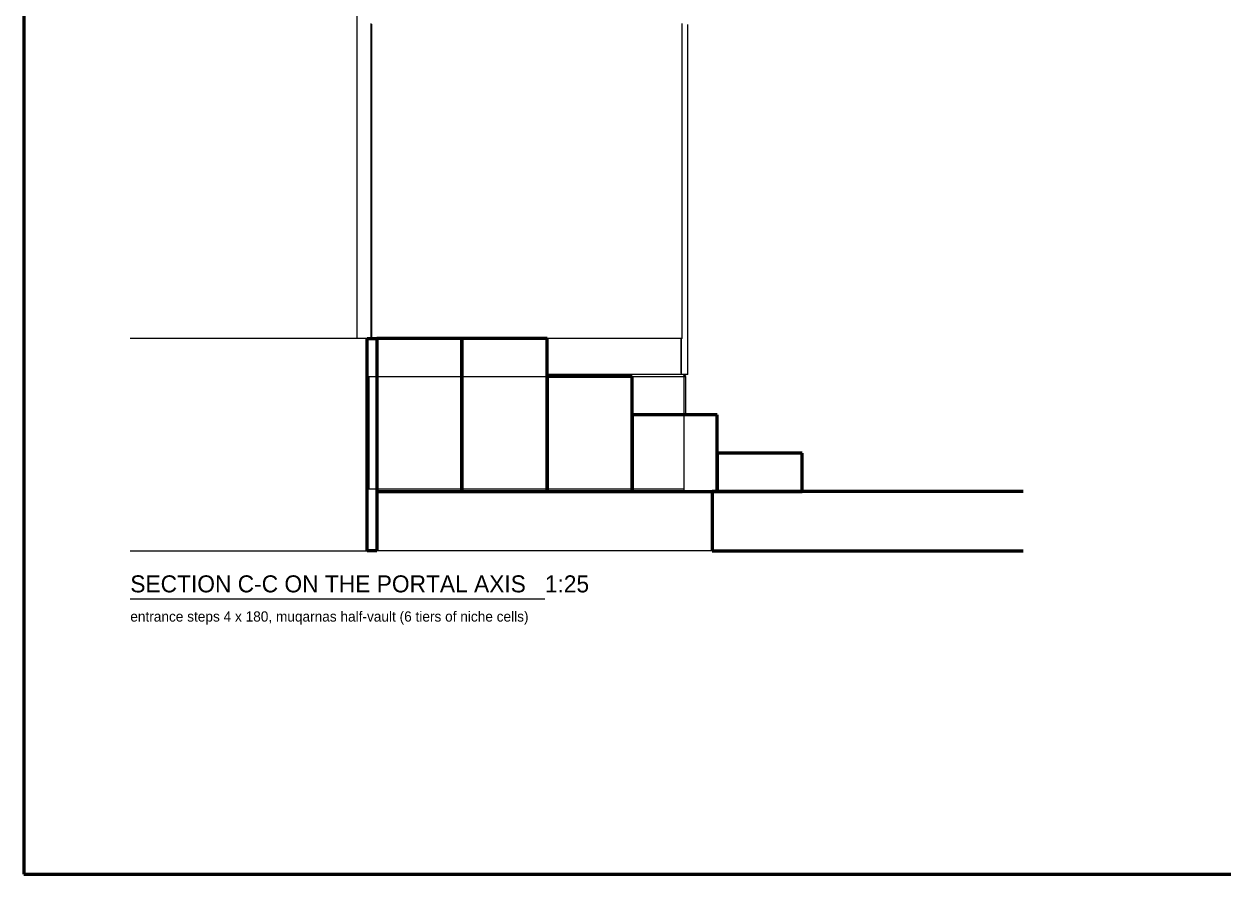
# Model space of a CAD drawing. Header units: metres. Extents: x 10 to 831, y 10 to 584.
# Drawn here: x 10 to 235.6, y 10 to 170 of the extents above; entities that cross this region are included whole.
import ezdxf

# ---------------------------------------------------------------- set-up
doc = ezdxf.new("R2010")
doc.units = ezdxf.units.M
for name, color, linetype, lineweight in [('CUT', 7, 'Continuous', 50), ('FRAME', 7, 'Continuous', 50), ('TXT', 7, 'Continuous', 18), ('VIS', 8, 'Continuous', 13)]:
    doc.layers.add(name, color=color, linetype=linetype, lineweight=lineweight)

msp = doc.modelspace()

# ---------------------------------------------------------------- linework, layer by layer
at = {"layer": 'CUT'}
for p, q in [((74.54, 110.8), (76.396, 110.8)), ((74.54, 70.8), (74.54, 110.8)), ((92.396, 110.8), (76.396, 110.8)), ((76.396, 110.8), (76.396, 82)), ((76.396, 110.8), (76.396, 70.8)), ((92.396, 82), (92.396, 110.8)), ((108.396, 110.8), (92.396, 110.8)), ((92.396, 110.8), (92.396, 82)), ((108.396, 82), (108.396, 110.8)), ((124.396, 103.6), (108.396, 103.6)), ((108.396, 103.6), (108.396, 82)), ((124.396, 82), (124.396, 103.6)), ((140.396, 96.4), (124.396, 96.4)), ((124.396, 96.4), (124.396, 82)), ((140.396, 82), (140.396, 96.4)), ((156.396, 89.2), (140.396, 89.2)), ((140.396, 89.2), (140.396, 82)), ((156.396, 82), (156.396, 89.2)), ((76.396, 82), (92.396, 82)), ((92.396, 82), (108.396, 82)), ((108.396, 82), (124.396, 82)), ((124.396, 82), (140.396, 82)), ((198, 82), (139.4696, 82)), ((139.4696, 82), (139.4696, 70.8)), ((140.396, 82), (156.396, 82)), ((76.396, 70.8), (74.54, 70.8)), ((139.4696, 70.8), (198, 70.8))]:
    msp.add_line(p, q, dxfattribs=at)
at = {"layer": 'FRAME'}
msp.add_lwpolyline([(10, 10), (831, 10), (831, 584), (10, 584), (10, 10)], close=True, dxfattribs=at)
at = {"layer": 'TXT'}
msp.add_line((30, 61.8), (108, 61.8), dxfattribs=at)
at = {"layer": 'VIS'}
for p, q in [((72.66, 110.96), (72.66, 202.04)), ((75.262, 170), (75.262, 110.84)), ((75.3408, 110.8), (75.3408, 170.04)), ((75.4, 169.9196), (75.4, 110.8)), ((133.8, 110.8), (133.8, 170.04)), ((134.862, 104), (134.862, 169.88)), ((74.54, 110.8), (30, 110.8)), ((74.54, 70.8), (74.54, 110.8)), ((74.54, 110.8), (74.54, 110.8)), ((74.54, 110.8), (76.396, 110.8)), ((74.54, 110.8), (74.54, 70.8)), ((74.54, 110.8), (76.396, 110.8)), ((74.54, 110.8), (74.54, 70.8)), ((75.4, 110.8), (75.3408, 110.8)), ((75.3408, 110.8), (75.4612, 110.8)), ((133.8, 110.8), (75.4, 110.8)), ((92.396, 110.8), (76.396, 110.8)), ((76.396, 82), (76.396, 110.8)), ((76.396, 110.8), (76.396, 110.8)), ((92.396, 110.8), (76.396, 110.8)), ((76.396, 82), (76.396, 110.8)), ((76.396, 70.8), (76.396, 110.8)), ((76.396, 110.8), (76.396, 110.8)), ((76.396, 110.8), (76.396, 70.8)), ((108.396, 110.8), (92.396, 110.8)), ((92.396, 82), (92.396, 110.8)), ((92.396, 110.8), (92.396, 110.8)), ((92.396, 82), (92.396, 110.8)), ((92.396, 110.8), (92.396, 110.8)), ((92.396, 82), (92.396, 110.8)), ((108.396, 110.8), (92.396, 110.8)), ((92.396, 82), (92.396, 110.8)), ((108.396, 110.8), (108.396, 110.8)), ((108.396, 82), (108.396, 110.8)), ((108.396, 82), (108.396, 110.8)), ((133.662, 104.24), (133.662, 110.84)), ((133.662, 110.72), (133.662, 104.12)), ((134.1016, 104), (108.4724, 104)), ((134.1016, 104), (134.1408, 103.6)), ((134.5016, 103.6), (134.1016, 104)), ((134.862, 104), (134.112, 104)), ((74.9412, 103.6), (74.9312, 103.7)), ((74.9412, 103.6), (134.1408, 103.6)), ((74.9412, 82.4), (74.9412, 103.6)), ((124.396, 103.6), (108.396, 103.6)), ((108.396, 82), (108.396, 103.6)), ((108.396, 103.6), (108.396, 103.6)), ((124.396, 103.6), (108.396, 103.6)), ((108.396, 82), (108.396, 103.6)), ((124.396, 103.6), (124.396, 103.6)), ((124.396, 82), (124.396, 103.6)), ((124.396, 82), (124.396, 103.6)), ((134.1408, 103.6), (134.5016, 103.6)), ((134.1408, 103.6), (134.1408, 82.4)), ((134.5016, 103.6), (134.4896, 103.6)), ((134.5016, 96.6136), (134.5016, 103.6)), ((140.396, 96.4), (124.396, 96.4)), ((124.396, 82), (124.396, 96.4)), ((124.396, 96.4), (124.396, 96.4)), ((140.396, 96.4), (124.396, 96.4)), ((124.396, 82), (124.396, 96.4)), ((140.396, 96.4), (140.396, 96.4)), ((140.396, 82), (140.396, 96.4)), ((140.396, 82), (140.396, 96.4)), ((156.396, 89.2), (140.396, 89.2)), ((140.396, 82), (140.396, 89.2)), ((140.396, 89.2), (140.396, 89.2)), ((156.396, 89.2), (140.396, 89.2)), ((140.396, 82), (140.396, 89.2)), ((156.396, 89.2), (156.396, 89.2)), ((156.396, 82), (156.396, 89.2)), ((156.396, 82), (156.396, 89.2)), ((74.9412, 82.4), (74.8312, 82.4)), ((134.1408, 82.4), (74.9412, 82.4)), ((76.396, 82), (76.396, 82)), ((76.396, 82), (92.396, 82)), ((92.396, 82), (76.396, 82)), ((92.396, 82), (92.396, 82)), ((92.396, 82), (108.396, 82)), ((92.396, 82), (92.396, 82)), ((108.396, 82), (92.396, 82)), ((108.396, 82), (108.396, 82)), ((108.396, 82), (124.396, 82)), ((108.396, 82), (108.396, 82)), ((124.396, 82), (108.396, 82)), ((124.396, 82), (124.396, 82)), ((124.396, 82), (134.4568, 82)), ((124.396, 82), (124.396, 82)), ((140.396, 82), (124.396, 82)), ((134.1408, 82.4), (134.1312, 82.3)), ((134.5492, 82), (139.4696, 82)), ((198, 82), (139.4696, 82)), ((139.4696, 70.8), (139.4696, 82)), ((139.6688, 82), (140.396, 82)), ((140.396, 82), (140.396, 82)), ((140.396, 82), (156.396, 82)), ((140.396, 82), (140.396, 82)), ((156.396, 82), (140.396, 82)), ((156.396, 82), (156.396, 82)), ((198, 82), (156.4764, 82)), ((30, 70.8), (74.54, 70.8)), ((74.54, 70.8), (74.5276, 70.8)), ((76.396, 70.8), (74.54, 70.8)), ((74.54, 70.8), (74.54, 70.8)), ((74.54, 70.8), (76.396, 70.8)), ((139.4696, 70.8), (76.3876, 70.8)), ((76.396, 70.8), (76.396, 70.8)), ((198, 70.8), (139.4696, 70.8)), ((139.5484, 70.8), (198, 70.8))]:
    msp.add_line(p, q, dxfattribs=at)

# ---------------------------------------------------------------- texts
at = {"layer": 'TXT'}
for s, height, p in [('SECTION C-C ON THE PORTAL AXIS   1:25', 3.2, (30, 63)), ('entrance steps 4 x 180, muqarnas half-vault (6 tiers of niche cells)', 1.92, (30, 57.5))]:
    msp.add_text(s, height=height, dxfattribs=at).set_placement(p)

doc.saveas('drawing.dxf')
